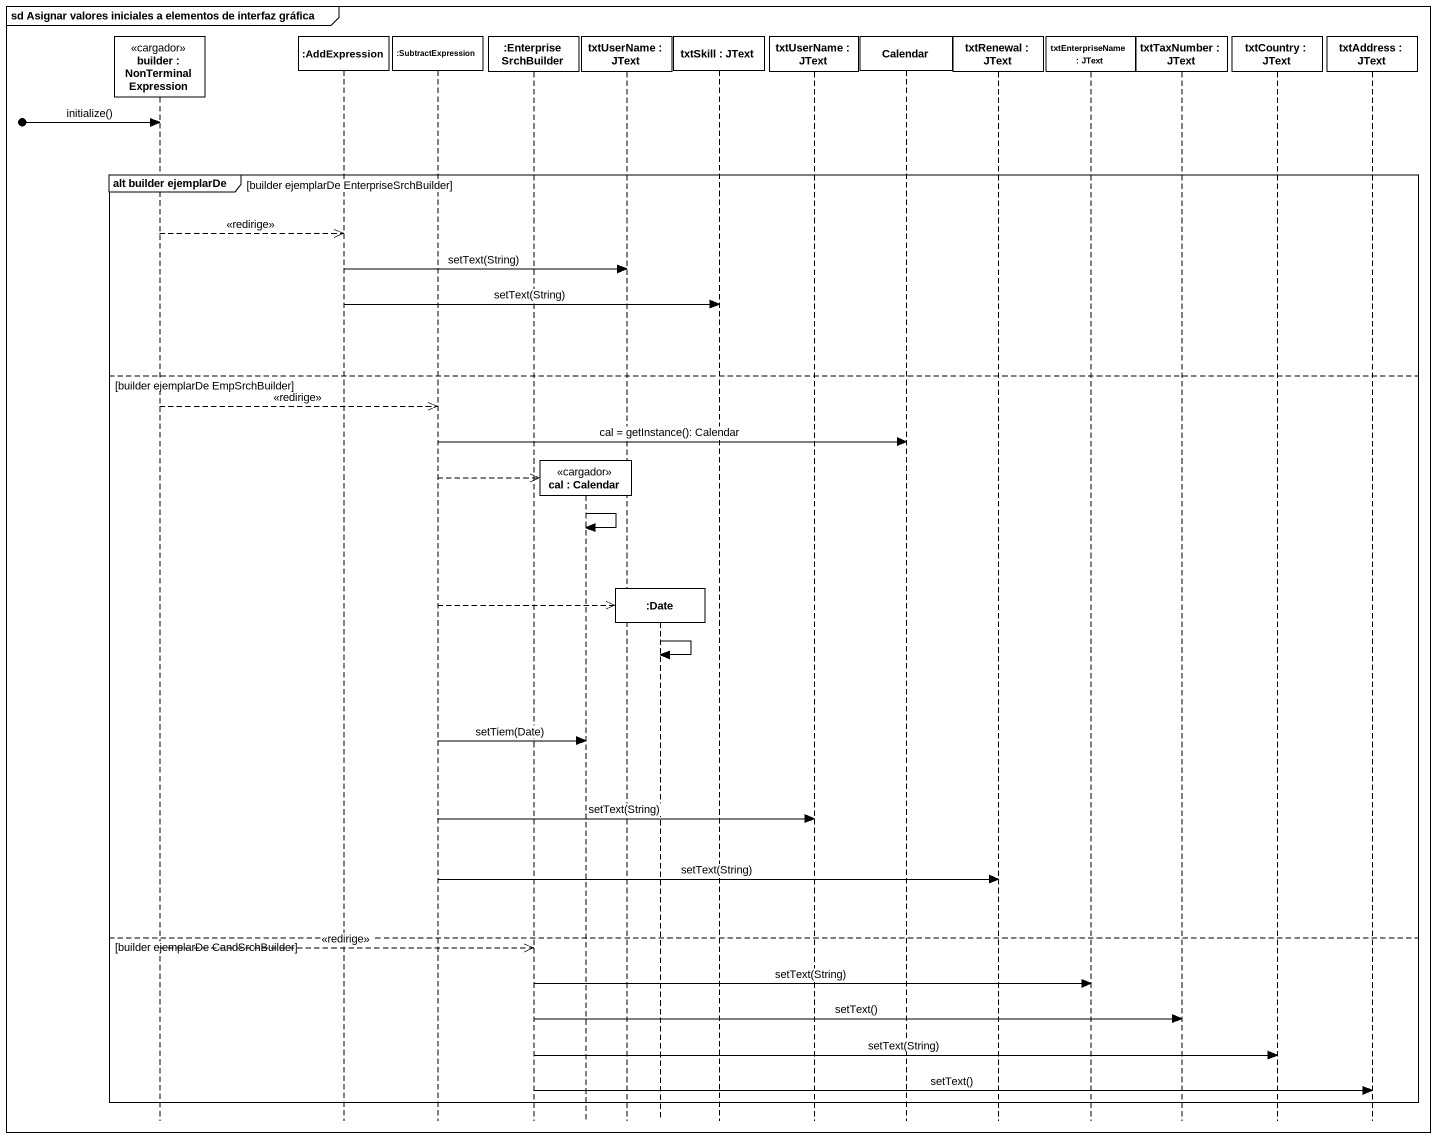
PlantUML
@startuml
mainframe sd Asignar valores iniciales a elementos de interfaz gráfica
hide footbox
participant "builder : NonTerminalExpression" as builder <<cargador>>
participant ":AddExpression" as AddExpression
participant ":SubtractExpression" as SubtractExpression
participant ":EnterpriseSrchBuilder" as EnterpriseSrchBuilder
participant "cal : Calendar" as cal <<cargador>>
participant "txtUserName : JText" as txtUserName
participant ":Date" as Date
participant "txtSkill : JText" as txtSkill
participant "txtUserName : JText" as txtUserName_2
participant Calendar
participant "txtRenewal : JText" as txtRenewal
participant "txtEnterpriseName : JText" as txtEnterpriseName
participant "txtTaxNumber : JText" as txtTaxNumber
participant "txtCountry : JText" as txtCountry
participant "txtAddress : JText" as txtAddress

[o-> builder : initialize()
group alt builder ejemplarDe [builder ejemplarDe EnterpriseSrchBuilder]
  builder -->> AddExpression : <<redirige>>
  AddExpression -> txtUserName : setText(String)
  AddExpression -> txtSkill : setText(String)
else builder ejemplarDe EmpSrchBuilder
  builder -->> SubtractExpression : <<redirige>>
  SubtractExpression -> Calendar : cal = getInstance(): Calendar
  SubtractExpression -->> cal **
  cal -> cal
  SubtractExpression -->> Date **
  Date -> Date
  SubtractExpression -> cal : setTiem(Date)
  SubtractExpression -> txtUserName_2 : setText(String)
  SubtractExpression -> txtRenewal : setText(String)
else builder ejemplarDe CandSrchBuilder
  builder -->> EnterpriseSrchBuilder : <<redirige>>
  EnterpriseSrchBuilder -> txtEnterpriseName : setText(String)
  EnterpriseSrchBuilder -> txtTaxNumber : setText()
  EnterpriseSrchBuilder -> txtCountry : setText(String)
  EnterpriseSrchBuilder -> txtAddress : setText()
end
@enduml
